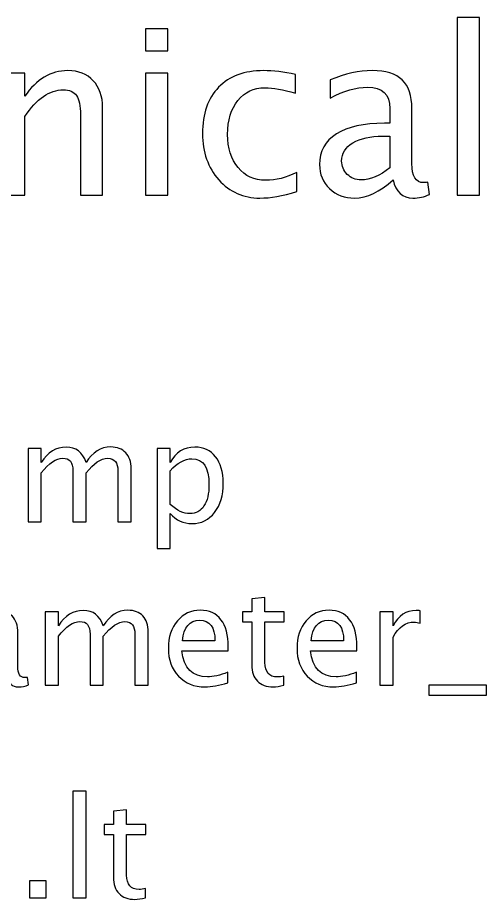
# Model space of a CAD drawing. Header units: centimetres. Extents: x -27.7 to 27.6, y -20.2 to 43.3.
# Drawn here: x 2.89 to 7.19, y 35.2 to 43.3 of the extents above; entities that cross this region are included whole.
import ezdxf

# ---------------------------------------------------------------- set-up
doc = ezdxf.new("R2010")
doc.units = ezdxf.units.CM
doc.header["$MEASUREMENT"] = 0
doc.layers.add('Layer 1', color=7, linetype='Continuous')

msp = doc.modelspace()

# ---------------------------------------------------------------- linework, layer by layer
at = {"layer": 'Layer 1'}
for points, knots in [([(6.92684, 41.67044), (6.92684, 41.67044), (6.92684, 43.30239), (6.92684, 43.30239), (6.92684, 43.30239), (6.92684, 43.30239), (7.13004, 43.30239), (7.13004, 43.30239), (7.13004, 43.30239), (7.13004, 43.30239), (7.13004, 41.67044), (7.13004, 41.67044), (7.13004, 41.67044), (7.13004, 41.67044), (6.92684, 41.67044), (6.92684, 41.67044)], [0, 0, 0, 0, 0.2, 0.2, 0.2, 0.2, 0.4, 0.4, 0.4, 0.4, 0.6, 0.6, 0.6, 0.6, 1, 1, 1, 1]), ([(4.06228, 42.99759), (4.06228, 42.99759), (4.06228, 43.20079), (4.06228, 43.20079), (4.06228, 43.20079), (4.06228, 43.20079), (4.26548, 43.20079), (4.26548, 43.20079), (4.26548, 43.20079), (4.26548, 43.20079), (4.26548, 42.99759), (4.26548, 42.99759), (4.26548, 42.99759), (4.26548, 42.99759), (4.06228, 42.99759), (4.06228, 42.99759)], [0, 0, 0, 0, 0.2, 0.2, 0.2, 0.2, 0.4, 0.4, 0.4, 0.4, 0.6, 0.6, 0.6, 0.6, 1, 1, 1, 1]), ([(2.74853, 41.67044), (2.74853, 41.67044), (2.74853, 42.79228), (2.74853, 42.79228), (2.74853, 42.79228), (2.74853, 42.79228), (2.95173, 42.79228), (2.95173, 42.79228), (2.95173, 42.79228), (2.95173, 42.79228), (2.95173, 42.58026), (2.95173, 42.58026), (2.95173, 42.58026), (3.05933, 42.73724), (3.19127, 42.81556), (3.3472, 42.81556), (3.3472, 42.81556), (3.44527, 42.81556), (3.52323, 42.78487), (3.58073, 42.72313), (3.58073, 42.72313), (3.63824, 42.66175), (3.66717, 42.57884), (3.66717, 42.47513), (3.66717, 42.47513), (3.66717, 42.47513), (3.66717, 41.67044), (3.66717, 41.67044), (3.66717, 41.67044), (3.66717, 41.67044), (3.46396, 41.67044), (3.46396, 41.67044), (3.46396, 41.67044), (3.46396, 41.67044), (3.46396, 42.40881), (3.46396, 42.40881), (3.46396, 42.40881), (3.46396, 42.49206), (3.45162, 42.55133), (3.42728, 42.58661), (3.42728, 42.58661), (3.40258, 42.62224), (3.36201, 42.63987), (3.30521, 42.63987), (3.30521, 42.63987), (3.18033, 42.63987), (3.0625, 42.55838), (2.95173, 42.3954), (2.95173, 42.3954), (2.95173, 42.3954), (2.95173, 41.67044), (2.95173, 41.67044), (2.95173, 41.67044), (2.95173, 41.67044), (2.74853, 41.67044), (2.74853, 41.67044)], [0, 0, 0, 0, 0.0666667, 0.0666667, 0.0666667, 0.0666667, 0.1333333, 0.1333333, 0.1333333, 0.1333333, 0.2, 0.2, 0.2, 0.2, 0.2666667, 0.2666667, 0.2666667, 0.2666667, 0.3333333, 0.3333333, 0.3333333, 0.3333333, 0.4, 0.4, 0.4, 0.4, 0.4666667, 0.4666667, 0.4666667, 0.4666667, 0.5333333, 0.5333333, 0.5333333, 0.5333333, 0.6, 0.6, 0.6, 0.6, 0.6666667, 0.6666667, 0.6666667, 0.6666667, 0.7333333, 0.7333333, 0.7333333, 0.7333333, 0.8, 0.8, 0.8, 0.8, 0.8666667, 0.8666667, 0.8666667, 0.8666667, 1, 1, 1, 1]), ([(4.06228, 41.67044), (4.06228, 41.67044), (4.06228, 42.79228), (4.06228, 42.79228), (4.06228, 42.79228), (4.06228, 42.79228), (4.26548, 42.79228), (4.26548, 42.79228), (4.26548, 42.79228), (4.26548, 42.79228), (4.26548, 41.67044), (4.26548, 41.67044), (4.26548, 41.67044), (4.26548, 41.67044), (4.06228, 41.67044), (4.06228, 41.67044)], [0, 0, 0, 0, 0.2, 0.2, 0.2, 0.2, 0.4, 0.4, 0.4, 0.4, 0.6, 0.6, 0.6, 0.6, 1, 1, 1, 1]), ([(5.45293, 41.70431), (5.32135, 41.6648), (5.20775, 41.64504), (5.11215, 41.64504), (5.11215, 41.64504), (4.96046, 41.64504), (4.83487, 41.70113), (4.73503, 41.81296), (4.73503, 41.81296), (4.63519, 41.92515), (4.5851, 42.06661), (4.5851, 42.237), (4.5851, 42.237), (4.5851, 42.41904), (4.63449, 42.56121), (4.73327, 42.66281), (4.73327, 42.66281), (4.83205, 42.76476), (4.96998, 42.81556), (5.14708, 42.81556), (5.14708, 42.81556), (5.23421, 42.81556), (5.33228, 42.80356), (5.44023, 42.77958), (5.44023, 42.77958), (5.44023, 42.77958), (5.44023, 42.60812), (5.44023, 42.60812), (5.44023, 42.60812), (5.32558, 42.64199), (5.2321, 42.65892), (5.16013, 42.65892), (5.16013, 42.65892), (5.05571, 42.65892), (4.9721, 42.61977), (4.90966, 42.5418), (4.90966, 42.5418), (4.84721, 42.46384), (4.81582, 42.35977), (4.81582, 42.22995), (4.81582, 42.22995), (4.81582, 42.104), (4.84827, 42.0024), (4.91283, 41.92444), (4.91283, 41.92444), (4.97739, 41.84683), (5.0617, 41.80802), (5.16648, 41.80802), (5.16648, 41.80802), (5.25926, 41.80802), (5.35451, 41.83201), (5.45293, 41.87999), (5.45293, 41.87999), (5.45293, 41.87999), (5.45293, 41.70431), (5.45293, 41.70431)], [0, 0, 0, 0, 0.0666667, 0.0666667, 0.0666667, 0.0666667, 0.1333333, 0.1333333, 0.1333333, 0.1333333, 0.2, 0.2, 0.2, 0.2, 0.2666667, 0.2666667, 0.2666667, 0.2666667, 0.3333333, 0.3333333, 0.3333333, 0.3333333, 0.4, 0.4, 0.4, 0.4, 0.4666667, 0.4666667, 0.4666667, 0.4666667, 0.5333333, 0.5333333, 0.5333333, 0.5333333, 0.6, 0.6, 0.6, 0.6, 0.6666667, 0.6666667, 0.6666667, 0.6666667, 0.7333333, 0.7333333, 0.7333333, 0.7333333, 0.8, 0.8, 0.8, 0.8, 0.8666667, 0.8666667, 0.8666667, 0.8666667, 1, 1, 1, 1]), ([(6.33629, 41.81332), (6.21423, 41.70113), (6.09676, 41.64504), (5.98387, 41.64504), (5.98387, 41.64504), (5.89109, 41.64504), (5.81383, 41.67397), (5.7528, 41.73218), (5.7528, 41.73218), (5.69142, 41.79038), (5.66072, 41.86376), (5.66072, 41.95231), (5.66072, 41.95231), (5.66072, 42.07472), (5.71223, 42.16892), (5.81524, 42.23453), (5.81524, 42.23453), (5.91825, 42.30015), (6.06607, 42.33296), (6.25868, 42.33296), (6.25868, 42.33296), (6.25868, 42.33296), (6.30631, 42.33296), (6.30631, 42.33296), (6.30631, 42.33296), (6.30631, 42.33296), (6.30631, 42.46807), (6.30631, 42.46807), (6.30631, 42.46807), (6.30631, 42.59825), (6.23857, 42.66316), (6.10275, 42.66316), (6.10275, 42.66316), (5.99763, 42.66316), (5.88262, 42.63), (5.75809, 42.56367), (5.75809, 42.56367), (5.75809, 42.56367), (5.75809, 42.73089), (5.75809, 42.73089), (5.75809, 42.73089), (5.89497, 42.78734), (6.02409, 42.81556), (6.14509, 42.81556), (6.14509, 42.81556), (6.26962, 42.81556), (6.36169, 42.78734), (6.42061, 42.73054), (6.42061, 42.73054), (6.47987, 42.67374), (6.50951, 42.58625), (6.50951, 42.46807), (6.50951, 42.46807), (6.50951, 42.46807), (6.50951, 41.96113), (6.50951, 41.96113), (6.50951, 41.96113), (6.50951, 41.84507), (6.54514, 41.78686), (6.61675, 41.78686), (6.61675, 41.78686), (6.62557, 41.78686), (6.63863, 41.78827), (6.65591, 41.79109), (6.65591, 41.79109), (6.65591, 41.79109), (6.67038, 41.6782), (6.67038, 41.6782), (6.67038, 41.6782), (6.62416, 41.65598), (6.57336, 41.64504), (6.51762, 41.64504), (6.51762, 41.64504), (6.42272, 41.64504), (6.3624, 41.70113), (6.33629, 41.81332)], [0, 0, 0, 0, 0.05, 0.05, 0.05, 0.05, 0.1, 0.1, 0.1, 0.1, 0.15, 0.15, 0.15, 0.15, 0.2, 0.2, 0.2, 0.2, 0.25, 0.25, 0.25, 0.25, 0.3, 0.3, 0.3, 0.3, 0.35, 0.35, 0.35, 0.35, 0.4, 0.4, 0.4, 0.4, 0.45, 0.45, 0.45, 0.45, 0.5, 0.5, 0.5, 0.5, 0.55, 0.55, 0.55, 0.55, 0.6, 0.6, 0.6, 0.6, 0.65, 0.65, 0.65, 0.65, 0.7, 0.7, 0.7, 0.7, 0.75, 0.75, 0.75, 0.75, 0.8, 0.8, 0.8, 0.8, 0.85, 0.85, 0.85, 0.85, 0.9, 0.9, 0.9, 0.9, 1, 1, 1, 1]), ([(6.30631, 41.92409), (6.30631, 41.92409), (6.30631, 42.21231), (6.30631, 42.21231), (6.30631, 42.21231), (6.30631, 42.21231), (6.24104, 42.21442), (6.24104, 42.21442), (6.24104, 42.21442), (6.12815, 42.21442), (6.03714, 42.19361), (5.96764, 42.15198), (5.96764, 42.15198), (5.8985, 42.11), (5.86392, 42.05462), (5.86392, 41.98547), (5.86392, 41.98547), (5.86392, 41.93714), (5.88121, 41.89622), (5.91543, 41.8627), (5.91543, 41.8627), (5.95, 41.82919), (5.99198, 41.81226), (6.04172, 41.81226), (6.04172, 41.81226), (6.12639, 41.81226), (6.21459, 41.84965), (6.30631, 41.92409)], [0, 0, 0, 0, 0.125, 0.125, 0.125, 0.125, 0.25, 0.25, 0.25, 0.25, 0.375, 0.375, 0.375, 0.375, 0.5, 0.5, 0.5, 0.5, 0.625, 0.625, 0.625, 0.625, 0.75, 0.75, 0.75, 0.75, 1, 1, 1, 1]), ([(2.98142, 38.67044), (2.98142, 38.67044), (2.98142, 39.34354), (2.98142, 39.34354), (2.98142, 39.34354), (2.98142, 39.34354), (3.10334, 39.34354), (3.10334, 39.34354), (3.10334, 39.34354), (3.10334, 39.34354), (3.10334, 39.21633), (3.10334, 39.21633), (3.10334, 39.21633), (3.16282, 39.31052), (3.23902, 39.35751), (3.33236, 39.35751), (3.33236, 39.35751), (3.42232, 39.35751), (3.48349, 39.31052), (3.51609, 39.21633), (3.51609, 39.21633), (3.57388, 39.31137), (3.64923, 39.35878), (3.74173, 39.35878), (3.74173, 39.35878), (3.80078, 39.35878), (3.84671, 39.34142), (3.87952, 39.3065), (3.87952, 39.3065), (3.91233, 39.27157), (3.92884, 39.22268), (3.92884, 39.15981), (3.92884, 39.15981), (3.92884, 39.15981), (3.92884, 38.67044), (3.92884, 38.67044), (3.92884, 38.67044), (3.92884, 38.67044), (3.80692, 38.67044), (3.80692, 38.67044), (3.80692, 38.67044), (3.80692, 38.67044), (3.80692, 39.13971), (3.80692, 39.13971), (3.80692, 39.13971), (3.80692, 39.21633), (3.77644, 39.25464), (3.71548, 39.25464), (3.71548, 39.25464), (3.65219, 39.25464), (3.58573, 39.20998), (3.51609, 39.12044), (3.51609, 39.12044), (3.51609, 39.12044), (3.51609, 38.67044), (3.51609, 38.67044), (3.51609, 38.67044), (3.51609, 38.67044), (3.39417, 38.67044), (3.39417, 38.67044), (3.39417, 38.67044), (3.39417, 38.67044), (3.39417, 39.14013), (3.39417, 39.14013), (3.39417, 39.14013), (3.39417, 39.21739), (3.36327, 39.25591), (3.30125, 39.25591), (3.30125, 39.25591), (3.23965, 39.25591), (3.17361, 39.21104), (3.10334, 39.12108), (3.10334, 39.12108), (3.10334, 39.12108), (3.10334, 38.67044), (3.10334, 38.67044), (3.10334, 38.67044), (3.10334, 38.67044), (2.98142, 38.67044), (2.98142, 38.67044)], [0, 0, 0, 0, 0.047619, 0.047619, 0.047619, 0.047619, 0.0952381, 0.0952381, 0.0952381, 0.0952381, 0.1428571, 0.1428571, 0.1428571, 0.1428571, 0.1904762, 0.1904762, 0.1904762, 0.1904762, 0.2380952, 0.2380952, 0.2380952, 0.2380952, 0.2857143, 0.2857143, 0.2857143, 0.2857143, 0.3333333, 0.3333333, 0.3333333, 0.3333333, 0.3809524, 0.3809524, 0.3809524, 0.3809524, 0.4285714, 0.4285714, 0.4285714, 0.4285714, 0.4761905, 0.4761905, 0.4761905, 0.4761905, 0.5238095, 0.5238095, 0.5238095, 0.5238095, 0.5714286, 0.5714286, 0.5714286, 0.5714286, 0.6190476, 0.6190476, 0.6190476, 0.6190476, 0.6666667, 0.6666667, 0.6666667, 0.6666667, 0.7142857, 0.7142857, 0.7142857, 0.7142857, 0.7619048, 0.7619048, 0.7619048, 0.7619048, 0.8095238, 0.8095238, 0.8095238, 0.8095238, 0.8571429, 0.8571429, 0.8571429, 0.8571429, 0.9047619, 0.9047619, 0.9047619, 0.9047619, 1, 1, 1, 1]), ([(4.16718, 38.42533), (4.16718, 38.42533), (4.16718, 39.34354), (4.16718, 39.34354), (4.16718, 39.34354), (4.16718, 39.34354), (4.2891, 39.34354), (4.2891, 39.34354), (4.2891, 39.34354), (4.2891, 39.34354), (4.2891, 39.21633), (4.2891, 39.21633), (4.2891, 39.21633), (4.33905, 39.31052), (4.4142, 39.35751), (4.51431, 39.35751), (4.51431, 39.35751), (4.59538, 39.35751), (4.65909, 39.32809), (4.70566, 39.26903), (4.70566, 39.26903), (4.75223, 39.20998), (4.77551, 39.12933), (4.77551, 39.0271), (4.77551, 39.0271), (4.77551, 38.91576), (4.74905, 38.8258), (4.69635, 38.75765), (4.69635, 38.75765), (4.64364, 38.68928), (4.57422, 38.6552), (4.48828, 38.6552), (4.48828, 38.6552), (4.40848, 38.6552), (4.34202, 38.68568), (4.2891, 38.74685), (4.2891, 38.74685), (4.2891, 38.74685), (4.2891, 38.42533), (4.2891, 38.42533), (4.2891, 38.42533), (4.2891, 38.42533), (4.16718, 38.42533), (4.16718, 38.42533)], [0, 0, 0, 0, 0.0833333, 0.0833333, 0.0833333, 0.0833333, 0.1666667, 0.1666667, 0.1666667, 0.1666667, 0.25, 0.25, 0.25, 0.25, 0.3333333, 0.3333333, 0.3333333, 0.3333333, 0.4166667, 0.4166667, 0.4166667, 0.4166667, 0.5, 0.5, 0.5, 0.5, 0.5833333, 0.5833333, 0.5833333, 0.5833333, 0.6666667, 0.6666667, 0.6666667, 0.6666667, 0.75, 0.75, 0.75, 0.75, 0.8333333, 0.8333333, 0.8333333, 0.8333333, 1, 1, 1, 1]), ([(4.2891, 38.83088), (4.35197, 38.77479), (4.41187, 38.74664), (4.46881, 38.74664), (4.46881, 38.74664), (4.5249, 38.74664), (4.56829, 38.77014), (4.59877, 38.81691), (4.59877, 38.81691), (4.62946, 38.86369), (4.6447, 38.92952), (4.6447, 39.01461), (4.6447, 39.01461), (4.6447, 39.17209), (4.59263, 39.25083), (4.48849, 39.25083), (4.48849, 39.25083), (4.42033, 39.25083), (4.35387, 39.214), (4.2891, 39.14013), (4.2891, 39.14013), (4.2891, 39.14013), (4.2891, 38.83088), (4.2891, 38.83088)], [0, 0, 0, 0, 0.1428571, 0.1428571, 0.1428571, 0.1428571, 0.2857143, 0.2857143, 0.2857143, 0.2857143, 0.4285714, 0.4285714, 0.4285714, 0.4285714, 0.5714286, 0.5714286, 0.5714286, 0.5714286, 0.7142857, 0.7142857, 0.7142857, 0.7142857, 1, 1, 1, 1]), ([(5.33304, 37.17065), (5.29536, 37.16028), (5.26256, 37.1552), (5.23483, 37.1552), (5.23483, 37.1552), (5.1726, 37.1552), (5.12413, 37.17298), (5.08941, 37.20854), (5.08941, 37.20854), (5.05449, 37.2441), (5.03713, 37.29342), (5.03713, 37.35671), (5.03713, 37.35671), (5.03713, 37.35671), (5.03713, 37.7521), (5.03713, 37.7521), (5.03713, 37.7521), (5.03713, 37.7521), (4.95289, 37.7521), (4.95289, 37.7521), (4.95289, 37.7521), (4.95289, 37.7521), (4.95289, 37.84354), (4.95289, 37.84354), (4.95289, 37.84354), (4.95289, 37.84354), (5.03713, 37.84354), (5.03713, 37.84354), (5.03713, 37.84354), (5.03713, 37.84354), (5.03713, 37.96525), (5.03713, 37.96525), (5.03713, 37.96525), (5.03713, 37.96525), (5.15905, 37.97689), (5.15905, 37.97689), (5.15905, 37.97689), (5.15905, 37.97689), (5.15905, 37.84354), (5.15905, 37.84354), (5.15905, 37.84354), (5.15905, 37.84354), (5.33558, 37.84354), (5.33558, 37.84354), (5.33558, 37.84354), (5.33558, 37.84354), (5.33558, 37.7521), (5.33558, 37.7521), (5.33558, 37.7521), (5.33558, 37.7521), (5.15905, 37.7521), (5.15905, 37.7521), (5.15905, 37.7521), (5.15905, 37.7521), (5.15905, 37.37872), (5.15905, 37.37872), (5.15905, 37.37872), (5.15905, 37.29067), (5.19736, 37.24664), (5.27377, 37.24664), (5.27377, 37.24664), (5.29007, 37.24664), (5.30976, 37.24939), (5.33304, 37.25468), (5.33304, 37.25468), (5.33304, 37.25468), (5.33304, 37.17065), (5.33304, 37.17065)], [0, 0, 0, 0, 0.0555556, 0.0555556, 0.0555556, 0.0555556, 0.1111111, 0.1111111, 0.1111111, 0.1111111, 0.1666667, 0.1666667, 0.1666667, 0.1666667, 0.2222222, 0.2222222, 0.2222222, 0.2222222, 0.2777778, 0.2777778, 0.2777778, 0.2777778, 0.3333333, 0.3333333, 0.3333333, 0.3333333, 0.3888889, 0.3888889, 0.3888889, 0.3888889, 0.4444444, 0.4444444, 0.4444444, 0.4444444, 0.5, 0.5, 0.5, 0.5, 0.5555556, 0.5555556, 0.5555556, 0.5555556, 0.6111111, 0.6111111, 0.6111111, 0.6111111, 0.6666667, 0.6666667, 0.6666667, 0.6666667, 0.7222222, 0.7222222, 0.7222222, 0.7222222, 0.7777778, 0.7777778, 0.7777778, 0.7777778, 0.8333333, 0.8333333, 0.8333333, 0.8333333, 0.8888889, 0.8888889, 0.8888889, 0.8888889, 1, 1, 1, 1]), ([(2.78436, 37.25617), (2.71113, 37.18886), (2.64064, 37.1552), (2.57291, 37.1552), (2.57291, 37.1552), (2.51724, 37.1552), (2.47088, 37.17256), (2.43427, 37.20748), (2.43427, 37.20748), (2.39744, 37.24241), (2.37902, 37.28643), (2.37902, 37.33956), (2.37902, 37.33956), (2.37902, 37.41301), (2.40992, 37.46953), (2.47173, 37.5089), (2.47173, 37.5089), (2.53354, 37.54827), (2.62223, 37.56795), (2.7378, 37.56795), (2.7378, 37.56795), (2.7378, 37.56795), (2.76637, 37.56795), (2.76637, 37.56795), (2.76637, 37.56795), (2.76637, 37.56795), (2.76637, 37.64902), (2.76637, 37.64902), (2.76637, 37.64902), (2.76637, 37.72712), (2.72573, 37.76607), (2.64424, 37.76607), (2.64424, 37.76607), (2.58116, 37.76607), (2.51216, 37.74617), (2.43744, 37.70638), (2.43744, 37.70638), (2.43744, 37.70638), (2.43744, 37.80671), (2.43744, 37.80671), (2.43744, 37.80671), (2.51957, 37.84058), (2.59704, 37.85751), (2.66964, 37.85751), (2.66964, 37.85751), (2.74436, 37.85751), (2.7996, 37.84058), (2.83495, 37.8065), (2.83495, 37.8065), (2.87051, 37.77242), (2.88829, 37.71993), (2.88829, 37.64902), (2.88829, 37.64902), (2.88829, 37.64902), (2.88829, 37.34485), (2.88829, 37.34485), (2.88829, 37.34485), (2.88829, 37.27522), (2.90967, 37.24029), (2.95264, 37.24029), (2.95264, 37.24029), (2.95793, 37.24029), (2.96576, 37.24114), (2.97613, 37.24283), (2.97613, 37.24283), (2.97613, 37.24283), (2.98481, 37.1751), (2.98481, 37.1751), (2.98481, 37.1751), (2.95708, 37.16176), (2.9266, 37.1552), (2.89316, 37.1552), (2.89316, 37.1552), (2.83622, 37.1552), (2.80003, 37.18886), (2.78436, 37.25617)], [0, 0, 0, 0, 0.05, 0.05, 0.05, 0.05, 0.1, 0.1, 0.1, 0.1, 0.15, 0.15, 0.15, 0.15, 0.2, 0.2, 0.2, 0.2, 0.25, 0.25, 0.25, 0.25, 0.3, 0.3, 0.3, 0.3, 0.35, 0.35, 0.35, 0.35, 0.4, 0.4, 0.4, 0.4, 0.45, 0.45, 0.45, 0.45, 0.5, 0.5, 0.5, 0.5, 0.55, 0.55, 0.55, 0.55, 0.6, 0.6, 0.6, 0.6, 0.65, 0.65, 0.65, 0.65, 0.7, 0.7, 0.7, 0.7, 0.75, 0.75, 0.75, 0.75, 0.8, 0.8, 0.8, 0.8, 0.85, 0.85, 0.85, 0.85, 0.9, 0.9, 0.9, 0.9, 1, 1, 1, 1]), ([(3.13869, 37.17044), (3.13869, 37.17044), (3.13869, 37.84354), (3.13869, 37.84354), (3.13869, 37.84354), (3.13869, 37.84354), (3.26061, 37.84354), (3.26061, 37.84354), (3.26061, 37.84354), (3.26061, 37.84354), (3.26061, 37.71633), (3.26061, 37.71633), (3.26061, 37.71633), (3.32009, 37.81052), (3.39629, 37.85751), (3.48963, 37.85751), (3.48963, 37.85751), (3.57959, 37.85751), (3.64076, 37.81052), (3.67336, 37.71633), (3.67336, 37.71633), (3.73115, 37.81137), (3.8065, 37.85878), (3.899, 37.85878), (3.899, 37.85878), (3.95805, 37.85878), (4.00398, 37.84142), (4.03679, 37.8065), (4.03679, 37.8065), (4.0696, 37.77157), (4.08611, 37.72268), (4.08611, 37.65981), (4.08611, 37.65981), (4.08611, 37.65981), (4.08611, 37.17044), (4.08611, 37.17044), (4.08611, 37.17044), (4.08611, 37.17044), (3.96419, 37.17044), (3.96419, 37.17044), (3.96419, 37.17044), (3.96419, 37.17044), (3.96419, 37.63971), (3.96419, 37.63971), (3.96419, 37.63971), (3.96419, 37.71633), (3.93371, 37.75464), (3.87275, 37.75464), (3.87275, 37.75464), (3.80946, 37.75464), (3.743, 37.70998), (3.67336, 37.62044), (3.67336, 37.62044), (3.67336, 37.62044), (3.67336, 37.17044), (3.67336, 37.17044), (3.67336, 37.17044), (3.67336, 37.17044), (3.55144, 37.17044), (3.55144, 37.17044), (3.55144, 37.17044), (3.55144, 37.17044), (3.55144, 37.64013), (3.55144, 37.64013), (3.55144, 37.64013), (3.55144, 37.71739), (3.52054, 37.75591), (3.45852, 37.75591), (3.45852, 37.75591), (3.39692, 37.75591), (3.33088, 37.71104), (3.26061, 37.62108), (3.26061, 37.62108), (3.26061, 37.62108), (3.26061, 37.17044), (3.26061, 37.17044), (3.26061, 37.17044), (3.26061, 37.17044), (3.13869, 37.17044), (3.13869, 37.17044)], [0, 0, 0, 0, 0.047619, 0.047619, 0.047619, 0.047619, 0.0952381, 0.0952381, 0.0952381, 0.0952381, 0.1428571, 0.1428571, 0.1428571, 0.1428571, 0.1904762, 0.1904762, 0.1904762, 0.1904762, 0.2380952, 0.2380952, 0.2380952, 0.2380952, 0.2857143, 0.2857143, 0.2857143, 0.2857143, 0.3333333, 0.3333333, 0.3333333, 0.3333333, 0.3809524, 0.3809524, 0.3809524, 0.3809524, 0.4285714, 0.4285714, 0.4285714, 0.4285714, 0.4761905, 0.4761905, 0.4761905, 0.4761905, 0.5238095, 0.5238095, 0.5238095, 0.5238095, 0.5714286, 0.5714286, 0.5714286, 0.5714286, 0.6190476, 0.6190476, 0.6190476, 0.6190476, 0.6666667, 0.6666667, 0.6666667, 0.6666667, 0.7142857, 0.7142857, 0.7142857, 0.7142857, 0.7619048, 0.7619048, 0.7619048, 0.7619048, 0.8095238, 0.8095238, 0.8095238, 0.8095238, 0.8571429, 0.8571429, 0.8571429, 0.8571429, 0.9047619, 0.9047619, 0.9047619, 0.9047619, 1, 1, 1, 1]), ([(4.81848, 37.19203), (4.73657, 37.16748), (4.6665, 37.1552), (4.60808, 37.1552), (4.60808, 37.1552), (4.50839, 37.1552), (4.42732, 37.18822), (4.36488, 37.25405), (4.36488, 37.25405), (4.30244, 37.31988), (4.27111, 37.40518), (4.27111, 37.51017), (4.27111, 37.51017), (4.27111, 37.61198), (4.29863, 37.69559), (4.35387, 37.76099), (4.35387, 37.76099), (4.40912, 37.82618), (4.47981, 37.85878), (4.56596, 37.85878), (4.56596, 37.85878), (4.64745, 37.85878), (4.71053, 37.82978), (4.75498, 37.77179), (4.75498, 37.77179), (4.79943, 37.71379), (4.82166, 37.63166), (4.82166, 37.52519), (4.82166, 37.52519), (4.82166, 37.52519), (4.82102, 37.48794), (4.82102, 37.48794), (4.82102, 37.48794), (4.82102, 37.48794), (4.39557, 37.48794), (4.39557, 37.48794), (4.39557, 37.48794), (4.41335, 37.32707), (4.49188, 37.24664), (4.63094, 37.24664), (4.63094, 37.24664), (4.68196, 37.24664), (4.7444, 37.26103), (4.81848, 37.28982), (4.81848, 37.28982), (4.81848, 37.28982), (4.81848, 37.19203), (4.81848, 37.19203)], [0, 0, 0, 0, 0.0769231, 0.0769231, 0.0769231, 0.0769231, 0.1538462, 0.1538462, 0.1538462, 0.1538462, 0.2307692, 0.2307692, 0.2307692, 0.2307692, 0.3076923, 0.3076923, 0.3076923, 0.3076923, 0.3846154, 0.3846154, 0.3846154, 0.3846154, 0.4615385, 0.4615385, 0.4615385, 0.4615385, 0.5384615, 0.5384615, 0.5384615, 0.5384615, 0.6153846, 0.6153846, 0.6153846, 0.6153846, 0.6923077, 0.6923077, 0.6923077, 0.6923077, 0.7692308, 0.7692308, 0.7692308, 0.7692308, 0.8461538, 0.8461538, 0.8461538, 0.8461538, 1, 1, 1, 1]), ([(6.00106, 37.19203), (5.91915, 37.16748), (5.84908, 37.1552), (5.79066, 37.1552), (5.79066, 37.1552), (5.69097, 37.1552), (5.6099, 37.18822), (5.54746, 37.25405), (5.54746, 37.25405), (5.48502, 37.31988), (5.45369, 37.40518), (5.45369, 37.51017), (5.45369, 37.51017), (5.45369, 37.61198), (5.48121, 37.69559), (5.53645, 37.76099), (5.53645, 37.76099), (5.5917, 37.82618), (5.66239, 37.85878), (5.74854, 37.85878), (5.74854, 37.85878), (5.83003, 37.85878), (5.89311, 37.82978), (5.93756, 37.77179), (5.93756, 37.77179), (5.98201, 37.71379), (6.00424, 37.63166), (6.00424, 37.52519), (6.00424, 37.52519), (6.00424, 37.52519), (6.0036, 37.48794), (6.0036, 37.48794), (6.0036, 37.48794), (6.0036, 37.48794), (5.57815, 37.48794), (5.57815, 37.48794), (5.57815, 37.48794), (5.59593, 37.32707), (5.67446, 37.24664), (5.81352, 37.24664), (5.81352, 37.24664), (5.86454, 37.24664), (5.92698, 37.26103), (6.00106, 37.28982), (6.00106, 37.28982), (6.00106, 37.28982), (6.00106, 37.19203), (6.00106, 37.19203)], [0, 0, 0, 0, 0.0769231, 0.0769231, 0.0769231, 0.0769231, 0.1538462, 0.1538462, 0.1538462, 0.1538462, 0.2307692, 0.2307692, 0.2307692, 0.2307692, 0.3076923, 0.3076923, 0.3076923, 0.3076923, 0.3846154, 0.3846154, 0.3846154, 0.3846154, 0.4615385, 0.4615385, 0.4615385, 0.4615385, 0.5384615, 0.5384615, 0.5384615, 0.5384615, 0.6153846, 0.6153846, 0.6153846, 0.6153846, 0.6923077, 0.6923077, 0.6923077, 0.6923077, 0.7692308, 0.7692308, 0.7692308, 0.7692308, 0.8461538, 0.8461538, 0.8461538, 0.8461538, 1, 1, 1, 1]), ([(6.21463, 37.17044), (6.21463, 37.17044), (6.21463, 37.84354), (6.21463, 37.84354), (6.21463, 37.84354), (6.21463, 37.84354), (6.33655, 37.84354), (6.33655, 37.84354), (6.33655, 37.84354), (6.33655, 37.84354), (6.33655, 37.71633), (6.33655, 37.71633), (6.33655, 37.71633), (6.38502, 37.81052), (6.4553, 37.85751), (6.54758, 37.85751), (6.54758, 37.85751), (6.56007, 37.85751), (6.57319, 37.85645), (6.58674, 37.85434), (6.58674, 37.85434), (6.58674, 37.85434), (6.58674, 37.74025), (6.58674, 37.74025), (6.58674, 37.74025), (6.56557, 37.74723), (6.54695, 37.75083), (6.53086, 37.75083), (6.53086, 37.75083), (6.45339, 37.75083), (6.38862, 37.70511), (6.33655, 37.61346), (6.33655, 37.61346), (6.33655, 37.61346), (6.33655, 37.17044), (6.33655, 37.17044), (6.33655, 37.17044), (6.33655, 37.17044), (6.21463, 37.17044), (6.21463, 37.17044)], [0, 0, 0, 0, 0.0909091, 0.0909091, 0.0909091, 0.0909091, 0.1818182, 0.1818182, 0.1818182, 0.1818182, 0.2727273, 0.2727273, 0.2727273, 0.2727273, 0.3636364, 0.3636364, 0.3636364, 0.3636364, 0.4545455, 0.4545455, 0.4545455, 0.4545455, 0.5454545, 0.5454545, 0.5454545, 0.5454545, 0.6363636, 0.6363636, 0.6363636, 0.6363636, 0.7272727, 0.7272727, 0.7272727, 0.7272727, 0.8181818, 0.8181818, 0.8181818, 0.8181818, 1, 1, 1, 1]), ([(4.40192, 37.57938), (4.40192, 37.57938), (4.6991, 37.57938), (4.6991, 37.57938), (4.6991, 37.57938), (4.6991, 37.70469), (4.65232, 37.76734), (4.55898, 37.76734), (4.55898, 37.76734), (4.465, 37.76734), (4.41272, 37.70469), (4.40192, 37.57938)], [0, 0, 0, 0, 0.25, 0.25, 0.25, 0.25, 0.5, 0.5, 0.5, 0.5, 1, 1, 1, 1]), ([(5.5845, 37.57938), (5.5845, 37.57938), (5.88168, 37.57938), (5.88168, 37.57938), (5.88168, 37.57938), (5.88168, 37.70469), (5.8349, 37.76734), (5.74156, 37.76734), (5.74156, 37.76734), (5.64758, 37.76734), (5.5953, 37.70469), (5.5845, 37.57938)], [0, 0, 0, 0, 0.25, 0.25, 0.25, 0.25, 0.5, 0.5, 0.5, 0.5, 1, 1, 1, 1]), ([(6.66569, 37.079), (6.66569, 37.079), (6.66569, 37.17044), (6.66569, 37.17044), (6.66569, 37.17044), (6.66569, 37.17044), (7.19401, 37.17044), (7.19401, 37.17044), (7.19401, 37.17044), (7.19401, 37.17044), (7.19401, 37.079), (7.19401, 37.079), (7.19401, 37.079), (7.19401, 37.079), (6.66569, 37.079), (6.66569, 37.079)], [0, 0, 0, 0, 0.2, 0.2, 0.2, 0.2, 0.4, 0.4, 0.4, 0.4, 0.6, 0.6, 0.6, 0.6, 1, 1, 1, 1]), ([(3.39364, 35.21887), (3.39364, 35.21887), (3.39364, 36.19804), (3.39364, 36.19804), (3.39364, 36.19804), (3.39364, 36.19804), (3.51556, 36.19804), (3.51556, 36.19804), (3.51556, 36.19804), (3.51556, 36.19804), (3.51556, 35.21887), (3.51556, 35.21887), (3.51556, 35.21887), (3.51556, 35.21887), (3.39364, 35.21887), (3.39364, 35.21887)], [0, 0, 0, 0, 0.2, 0.2, 0.2, 0.2, 0.4, 0.4, 0.4, 0.4, 0.6, 0.6, 0.6, 0.6, 1, 1, 1, 1]), ([(4.06166, 35.21908), (4.02398, 35.20871), (3.99118, 35.20363), (3.96345, 35.20363), (3.96345, 35.20363), (3.90122, 35.20363), (3.85275, 35.22141), (3.81803, 35.25697), (3.81803, 35.25697), (3.78311, 35.29253), (3.76575, 35.34185), (3.76575, 35.40514), (3.76575, 35.40514), (3.76575, 35.40514), (3.76575, 35.80053), (3.76575, 35.80053), (3.76575, 35.80053), (3.76575, 35.80053), (3.68151, 35.80053), (3.68151, 35.80053), (3.68151, 35.80053), (3.68151, 35.80053), (3.68151, 35.89197), (3.68151, 35.89197), (3.68151, 35.89197), (3.68151, 35.89197), (3.76575, 35.89197), (3.76575, 35.89197), (3.76575, 35.89197), (3.76575, 35.89197), (3.76575, 36.01368), (3.76575, 36.01368), (3.76575, 36.01368), (3.76575, 36.01368), (3.88767, 36.02532), (3.88767, 36.02532), (3.88767, 36.02532), (3.88767, 36.02532), (3.88767, 35.89197), (3.88767, 35.89197), (3.88767, 35.89197), (3.88767, 35.89197), (4.0642, 35.89197), (4.0642, 35.89197), (4.0642, 35.89197), (4.0642, 35.89197), (4.0642, 35.80053), (4.0642, 35.80053), (4.0642, 35.80053), (4.0642, 35.80053), (3.88767, 35.80053), (3.88767, 35.80053), (3.88767, 35.80053), (3.88767, 35.80053), (3.88767, 35.42715), (3.88767, 35.42715), (3.88767, 35.42715), (3.88767, 35.3391), (3.92598, 35.29507), (4.00239, 35.29507), (4.00239, 35.29507), (4.01869, 35.29507), (4.03838, 35.29782), (4.06166, 35.30311), (4.06166, 35.30311), (4.06166, 35.30311), (4.06166, 35.21908), (4.06166, 35.21908)], [0, 0, 0, 0, 0.0555556, 0.0555556, 0.0555556, 0.0555556, 0.1111111, 0.1111111, 0.1111111, 0.1111111, 0.1666667, 0.1666667, 0.1666667, 0.1666667, 0.2222222, 0.2222222, 0.2222222, 0.2222222, 0.2777778, 0.2777778, 0.2777778, 0.2777778, 0.3333333, 0.3333333, 0.3333333, 0.3333333, 0.3888889, 0.3888889, 0.3888889, 0.3888889, 0.4444444, 0.4444444, 0.4444444, 0.4444444, 0.5, 0.5, 0.5, 0.5, 0.5555556, 0.5555556, 0.5555556, 0.5555556, 0.6111111, 0.6111111, 0.6111111, 0.6111111, 0.6666667, 0.6666667, 0.6666667, 0.6666667, 0.7222222, 0.7222222, 0.7222222, 0.7222222, 0.7777778, 0.7777778, 0.7777778, 0.7777778, 0.8333333, 0.8333333, 0.8333333, 0.8333333, 0.8888889, 0.8888889, 0.8888889, 0.8888889, 1, 1, 1, 1]), ([(2.99444, 35.21887), (2.99444, 35.21887), (2.99444, 35.37254), (2.99444, 35.37254), (2.99444, 35.37254), (2.99444, 35.37254), (3.14811, 35.37254), (3.14811, 35.37254), (3.14811, 35.37254), (3.14811, 35.37254), (3.14811, 35.21887), (3.14811, 35.21887), (3.14811, 35.21887), (3.14811, 35.21887), (2.99444, 35.21887), (2.99444, 35.21887)], [0, 0, 0, 0, 0.2, 0.2, 0.2, 0.2, 0.4, 0.4, 0.4, 0.4, 0.6, 0.6, 0.6, 0.6, 1, 1, 1, 1])]:
    msp.add_open_spline(points, degree=3, knots=knots, dxfattribs=at)

doc.saveas('drawing.dxf')
